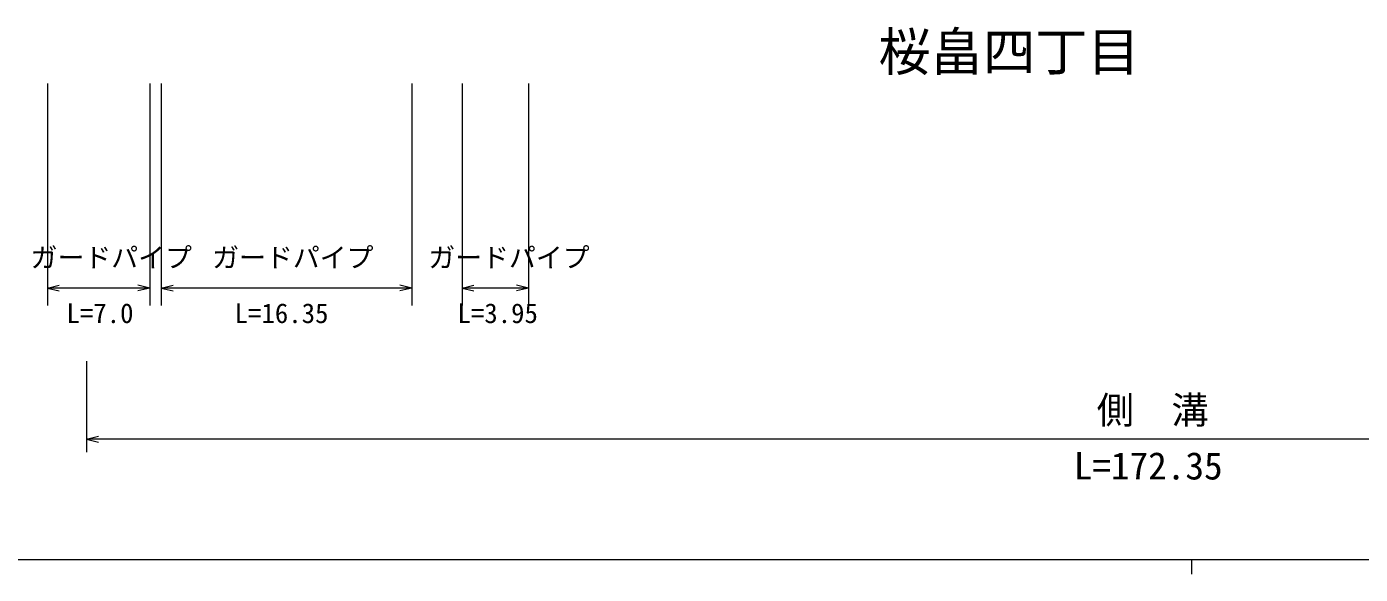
# Model space of a CAD drawing. Units: millimetres, scale not verified. Extents: x 40000 to 680000, y 20000 to 380000.
# Drawn here: x 289975 to 379308, y 204000 to 240688 of the extents above; entities that cross this region are included whole.
import ezdxf
from ezdxf.enums import TextEntityAlignment as Align

# ---------------------------------------------------------------- set-up
doc = ezdxf.new("R2010")
doc.units = ezdxf.units.MM
doc.header["$LTSCALE"] = 1000
doc.layers.add('M-BMK-HTXT', color=7, linetype='Continuous')
doc.layers.add('M-STR-HTXT', color=7, linetype='Continuous', lineweight=13)
doc.layers.add('M-TTL-BAND', color=7, linetype='Continuous', lineweight=13)
doc.styles.add('ＭＳ ゴシック', font='')
doc.styles.get('ＭＳ ゴシック').set_extended_font_data('MS Gothic')

msp = doc.modelspace()

# ---------------------------------------------------------------- linework, layer by layer
at = {"layer": 'M-STR-HTXT'}
for p, q in [((291362, 236876), (291362, 222005)), ((298232, 236876), (298232, 222005)), ((298980, 236876), (298980, 222005)), ((315771, 236876), (315771, 222005)), ((319136, 236876), (319136, 222005)), ((323587, 236876), (323587, 222005)), ((291362, 223181), (292162, 223381)), ((298232, 223181), (297432, 223381)), ((298980, 223181), (299780, 223381)), ((315771, 223181), (314971, 223381)), ((319136, 223181), (319936, 223381)), ((323587, 223181), (322787, 223381)), ((298232, 223181), (291362, 223181)), ((291362, 223181), (292162, 222981)), ((298232, 223181), (297432, 222981)), ((315771, 223181), (298980, 223181)), ((298980, 223181), (299780, 222981)), ((315771, 223181), (314971, 222981)), ((323587, 223181), (319136, 223181)), ((319136, 223181), (319936, 222981)), ((323587, 223181), (322787, 222981)), ((293979, 218279), (293979, 212181)), ((293979, 213047), (294779, 213247)), ((463289, 213047), (293979, 213047)), ((293979, 213047), (294779, 212847))]:
    msp.add_line(p, q, dxfattribs=at)
at = {"layer": 'M-TTL-BAND'}
for p, q in [((40000, 205000), (579000, 205000)), ((368000, 205000), (368000, 204000))]:
    msp.add_line(p, q, dxfattribs=at)

# ---------------------------------------------------------------- texts
at = {"layer": 'M-BMK-HTXT', "style": 'ＭＳ ゴシック'}
msp.add_text('桜畠四丁目', height=2566, dxfattribs=at).set_placement((355779, 239013), align=Align.MIDDLE_CENTER)
at = {"layer": 'M-STR-HTXT', "style": 'ＭＳ ゴシック'}
for s, height, p in [('ガードパイプ', 1320, (295641, 224169)), ('ガードパイプ', 1320, (307804, 224169)), ('ガードパイプ', 1320, (322280, 224169)), ('L=7.0', 1320, (294885, 220436)), ('L=16.35', 1320, (307048, 220436)), ('L=3.95', 1320, (321525, 220436)), ('側\u3000溝', 1833, (365398, 213537)), ('L=172.35', 1833, (365096, 209804))]:
    msp.add_text(s, height=height, dxfattribs=at).set_placement(p, align=Align.BOTTOM_CENTER)

doc.saveas('drawing.dxf')
